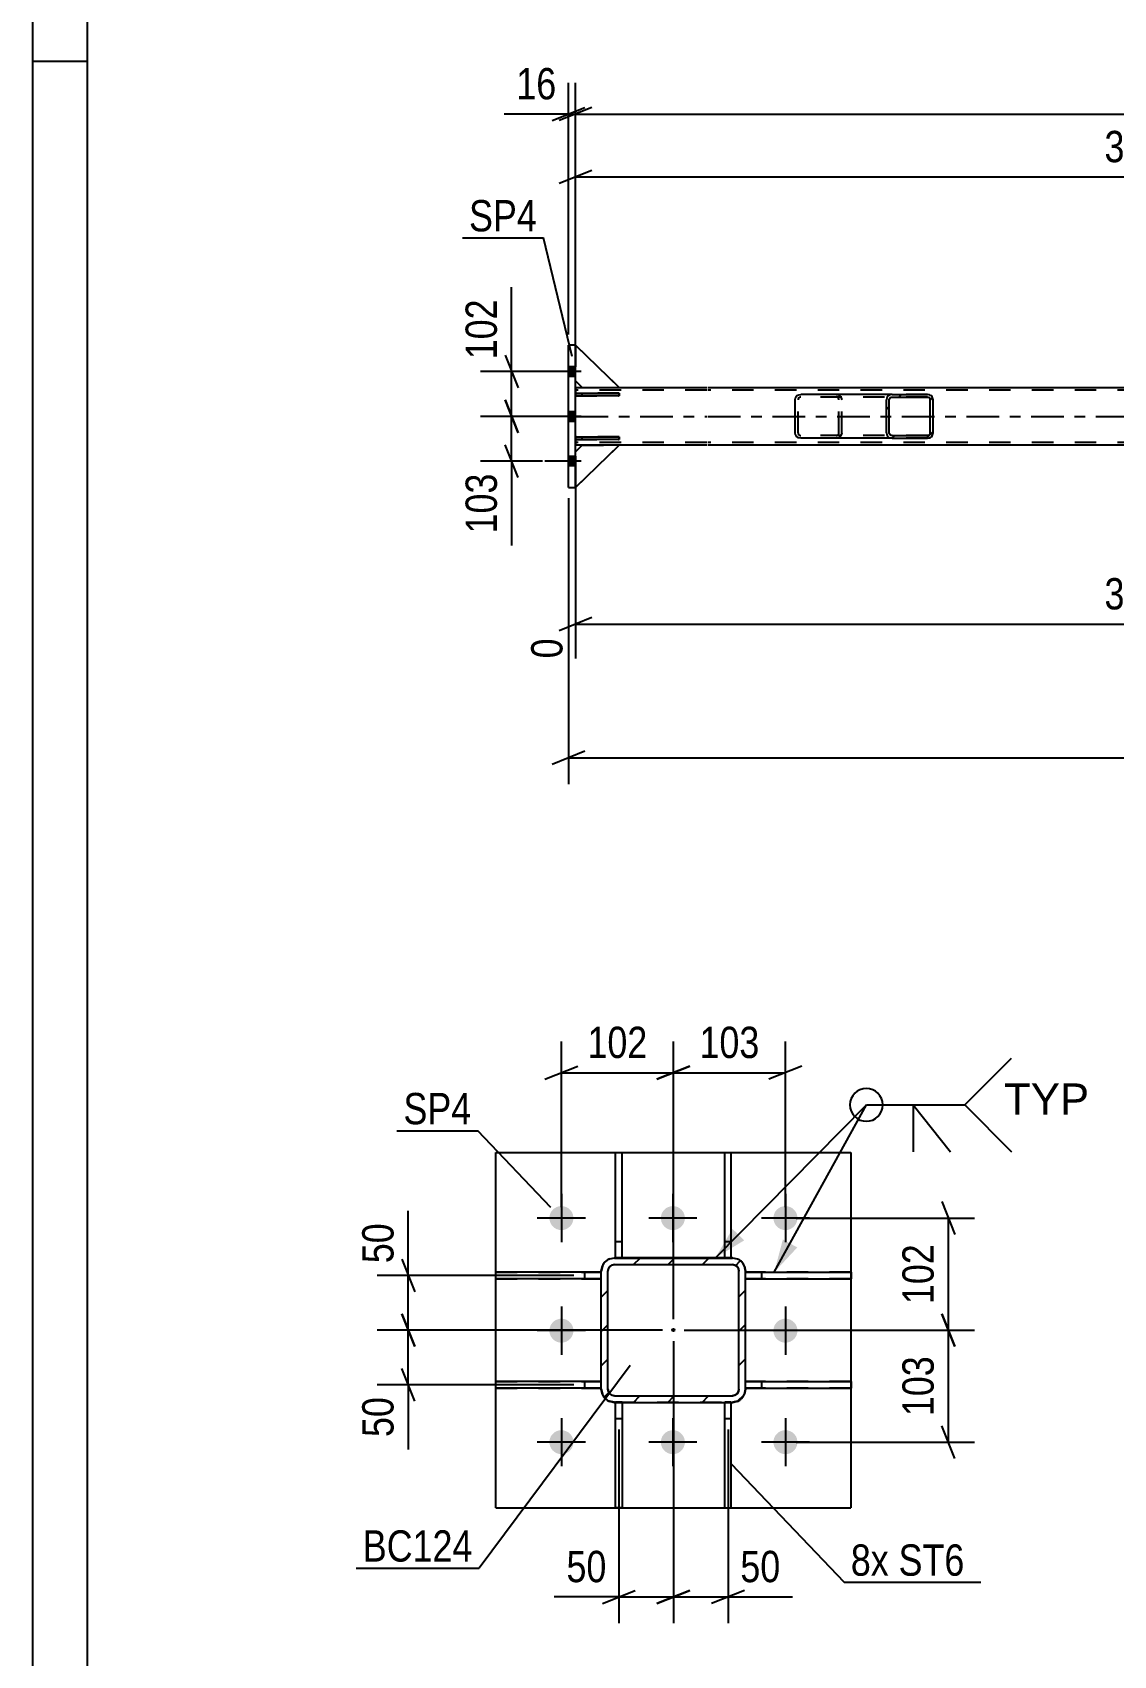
# Model space of a CAD drawing. Header units: millimetres. Extents: x 0 to 841, y 0 to 594.
# Drawn here: x 0 to 98.9, y 152.2 to 300.7 of the extents above; entities that cross this region are included whole.
import ezdxf

# ---------------------------------------------------------------- set-up
doc = ezdxf.new("R2010")
doc.units = ezdxf.units.MM
doc.linetypes.add('DXK_LINE_DOT2', pattern=[3.9198, 1.9599, -1.9599])
doc.linetypes.add('DXK_LINE_DOT3', pattern=[5.9187, 2.979, -0.9799, 0.9799, -0.9799])
doc.styles.add('Arial', font='arial.ttf', dxfattribs={"height": 0.2})
doc.styles.add('Arial Narrow', font='ARIALN.TTF', dxfattribs={"height": 0.2})

# ---------------------------------------------------------------- blocks, each defined once
blk = doc.blocks.new('Unknown-232924665-1133')
at = {"color": 5, "linetype": 'Continuous'}
for p, q in [((0, 594), (0, 0)), ((5, 589), (5, 5)), ((5, 298), (0, 298))]:
    blk.add_line(p, q, dxfattribs=at)
blk = doc.blocks.new('Part-232924665-3629 - 3479')
at = {"color": 2, "linetype": 'Continuous'}
for p, q in [((49.7, 262.3), (50.3, 262.9)), ((49.7, 259.04), (53.7, 262.9))]:
    blk.add_line(p, q, dxfattribs=at)
at = {"color": 7, "linetype": 'DXK_LINE_DOT2'}
for p, q in [((50.3, 262.9), (53.7, 262.9)), ((49.7, 259.04), (49.7, 262.3)), ((49.7, 262.3), (49.7, 262.3)), ((49.7, 259.04), (49.7, 259.04))]:
    blk.add_line(p, q, dxfattribs=at)
blk = doc.blocks.new('Part-232924665-3660 - 3479')
at = {"color": 2, "linetype": 'Continuous'}
for p, q in [((49.7, 263.42), (49.7, 263.66)), ((49.7, 263.66), (53.7, 263.66)), ((53.7, 263.42), (49.7, 263.42)), ((53.7, 263.66), (53.7, 263.42))]:
    blk.add_line(p, q, dxfattribs=at)
at = {"color": 7, "linetype": 'DXK_LINE_DOT2'}
for p, q in [((49.7, 263.66), (49.7, 263.66)), ((49.7, 263.42), (49.7, 263.42)), ((50.3, 263.42), (50.3, 263.66))]:
    blk.add_line(p, q, dxfattribs=at)
blk = doc.blocks.new('Bolt-232924665-3497 - 3479')
at = {"linetype": 'Continuous'}
for points in [[(49.7, 269.2), (49.7, 270.08), (49.06, 270.08), (49.06, 269.2)], [(49.7, 269.2), (49.7, 270.08), (49.06, 270.08), (49.06, 269.2)], [(49.7, 269.2), (49.7, 270.08), (49.06, 270.08), (49.06, 269.2)], [(49.7, 265.08), (49.7, 265.96), (49.06, 265.96), (49.06, 265.08)], [(49.7, 265.08), (49.7, 265.96), (49.06, 265.96), (49.06, 265.08)], [(49.7, 261), (49.7, 261.88), (49.06, 261.88), (49.06, 261)], [(49.7, 261), (49.7, 261.88), (49.06, 261.88), (49.06, 261)], [(49.7, 261), (49.7, 261.88), (49.06, 261.88), (49.06, 261)]]:
    blk.add_hatch(color=1, dxfattribs=at).paths.add_polyline_path(points)
at = {"color": 1, "linetype": 'Continuous'}
for p, q in [((50.22, 269.64), (46.9, 269.64)), ((50.22, 269.64), (46.9, 269.64)), ((50.22, 269.64), (46.9, 269.64)), ((49.7, 270.08), (49.06, 270.08)), ((49.7, 270.08), (49.06, 270.08)), ((49.7, 270.08), (49.06, 270.08)), ((49.7, 269.2), (49.06, 269.2)), ((49.7, 269.2), (49.06, 269.2)), ((49.7, 269.2), (49.06, 269.2)), ((49.7, 265.96), (49.06, 265.96)), ((49.7, 265.96), (49.06, 265.96)), ((50.22, 265.52), (46.9, 265.52)), ((50.22, 265.52), (46.9, 265.52)), ((49.7, 265.08), (49.06, 265.08)), ((49.7, 265.08), (49.06, 265.08)), ((50.22, 261.44), (46.9, 261.44)), ((50.22, 261.44), (46.9, 261.44)), ((50.22, 261.44), (46.9, 261.44)), ((49.7, 261.88), (49.06, 261.88)), ((49.7, 261.88), (49.06, 261.88)), ((49.7, 261.88), (49.06, 261.88)), ((49.7, 261), (49.06, 261)), ((49.7, 261), (49.06, 261)), ((49.7, 261), (49.06, 261))]:
    blk.add_line(p, q, dxfattribs=at)
blk = doc.blocks.new('Part-232924665-3573 - 3479')
at = {"color": 2, "linetype": 'Continuous'}
for p, q in [((49.7, 268.18), (61.7, 268.18)), ((61.8, 268.18), (153.01, 268.18)), ((61.7, 262.9), (49.7, 262.9)), ((578.69, 262.9), (61.8, 262.9))]:
    blk.add_line(p, q, dxfattribs=at)
at = {"color": 7, "linetype": 'DXK_LINE_DOT2'}
for p, q in [((49.7, 268.18), (49.7, 268.18)), ((49.7, 268.18), (49.7, 268.18)), ((49.7, 268.14), (49.7, 268.18)), ((49.7, 268.18), (49.7, 268.14)), ((49.7, 268.04), (49.7, 268.14)), ((49.7, 268.14), (49.7, 268.04)), ((49.7, 267.88), (49.7, 268.04)), ((49.7, 268.04), (49.7, 267.88)), ((61.7, 267.94), (49.7, 267.94)), ((49.7, 267.94), (49.7, 267.92)), ((49.7, 267.92), (49.7, 267.94)), ((49.7, 267.92), (49.7, 267.87)), ((49.7, 267.87), (49.7, 267.92)), ((49.7, 267.7), (49.7, 267.88)), ((49.7, 267.88), (49.7, 267.7)), ((49.7, 267.87), (49.7, 267.79)), ((49.7, 267.79), (49.7, 267.87)), ((49.7, 263.29), (49.7, 267.79)), ((49.7, 263.29), (49.7, 267.79)), ((49.7, 263.38), (49.7, 267.7)), ((49.7, 263.38), (49.7, 267.7)), ((724.51, 267.94), (61.8, 267.94)), ((49.7, 263.38), (49.7, 263.2)), ((49.7, 263.2), (49.7, 263.38)), ((49.7, 263.29), (49.7, 263.21)), ((49.7, 263.21), (49.7, 263.29)), ((49.7, 263.21), (49.7, 263.16)), ((49.7, 263.16), (49.7, 263.21)), ((49.7, 263.2), (49.7, 263.04)), ((49.7, 263.04), (49.7, 263.2)), ((49.7, 263.16), (49.7, 263.14)), ((49.7, 263.14), (49.7, 263.16)), ((61.7, 263.14), (49.7, 263.14)), ((49.7, 263.04), (49.7, 262.94)), ((49.7, 262.94), (49.7, 263.04)), ((49.7, 262.94), (49.7, 262.9)), ((49.7, 262.9), (49.7, 262.94)), ((49.7, 262.9), (49.7, 262.9)), ((49.7, 262.9), (49.7, 262.9)), ((49.7, 262.9), (49.7, 262.9)), ((724.51, 263.14), (61.8, 263.14))]:
    blk.add_line(p, q, dxfattribs=at)
at = {"color": 7, "linetype": 'DXK_LINE_DOT3'}
for p, q in [((49.7, 265.54), (61.7, 265.54)), ((61.8, 265.54), (724.17, 265.54))]:
    blk.add_line(p, q, dxfattribs=at)
blk = doc.blocks.new('Part-232924665-3635 - 3479')
at = {"color": 2, "linetype": 'Continuous'}
for p, q in [((49.7, 272.04), (53.7, 268.18)), ((49.7, 268.78), (50.3, 268.18))]:
    blk.add_line(p, q, dxfattribs=at)
at = {"color": 7, "linetype": 'DXK_LINE_DOT2'}
for p, q in [((49.7, 272.04), (49.7, 268.78)), ((49.7, 272.04), (49.7, 272.04)), ((49.7, 272.04), (49.7, 272.04)), ((49.7, 268.78), (49.7, 268.78)), ((49.7, 268.78), (49.7, 268.78)), ((50.3, 268.18), (53.7, 268.18))]:
    blk.add_line(p, q, dxfattribs=at)
blk = doc.blocks.new('Part-232924665-3626 - 3479')
at = {"color": 7, "linetype": 'DXK_LINE_DOT2'}
for p, q in [((49.7, 262.3), (50.3, 262.9)), ((53.7, 262.9), (49.7, 259.04)), ((50.3, 262.9), (53.7, 262.9)), ((49.7, 259.04), (49.7, 262.3))]:
    blk.add_line(p, q, dxfattribs=at)
blk = doc.blocks.new('Part-232924665-3632 - 3479')
at = {"color": 7, "linetype": 'DXK_LINE_DOT2'}
for p, q in [((49.7, 272.04), (49.7, 268.78)), ((53.7, 268.18), (49.7, 272.04)), ((49.7, 268.78), (50.3, 268.18)), ((50.3, 268.18), (53.7, 268.18))]:
    blk.add_line(p, q, dxfattribs=at)
blk = doc.blocks.new('Part-232924665-3663 - 3479')
at = {"color": 2, "linetype": 'Continuous'}
for p, q in [((49.7, 267.42), (49.7, 267.66)), ((49.7, 267.66), (53.7, 267.66)), ((53.7, 267.42), (49.7, 267.42)), ((53.7, 267.66), (53.7, 267.42))]:
    blk.add_line(p, q, dxfattribs=at)
at = {"color": 7, "linetype": 'DXK_LINE_DOT2'}
for p, q in [((49.7, 267.66), (49.7, 267.66)), ((49.7, 267.42), (49.7, 267.42)), ((50.3, 267.42), (50.3, 267.66))]:
    blk.add_line(p, q, dxfattribs=at)
blk = doc.blocks.new('Part-232924665-3666 - 3479')
at = {"color": 7, "linetype": 'DXK_LINE_DOT2'}
for p, q in [((53.7, 263.66), (49.7, 263.66)), ((49.7, 263.66), (49.7, 263.42)), ((49.7, 263.42), (53.7, 263.42)), ((50.3, 263.42), (50.3, 263.66)), ((53.7, 263.42), (53.7, 263.66))]:
    blk.add_line(p, q, dxfattribs=at)
blk = doc.blocks.new('Part-232924665-3667 - 3479')
at = {"color": 7, "linetype": 'DXK_LINE_DOT2'}
for p, q in [((53.7, 267.66), (49.7, 267.66)), ((49.7, 267.66), (49.7, 267.42)), ((49.7, 267.42), (53.7, 267.42)), ((50.3, 267.42), (50.3, 267.66)), ((53.7, 267.42), (53.7, 267.66))]:
    blk.add_line(p, q, dxfattribs=at)
blk = doc.blocks.new('Part-232924665-3694 - 3479')
at = {"linetype": 'Continuous'}
h = blk.add_hatch(dxfattribs=at)
h.set_pattern_fill('', scale=0.7, style=0, pattern_type=0)
h.set_pattern_definition([(45, (82.3707, 267.2436), (-1.57154, 1.57154), [])])
h.paths.add_polyline_path([(82.41, 267.06), (82.37, 267.24), (82.26, 267.4), (82.09, 267.5), (81.9, 267.54), (78.66, 267.54), (78.47, 267.5), (78.3, 267.4), (78.19, 267.24), (78.15, 267.06), (78.15, 264.02), (78.19, 263.84), (78.3, 263.68), (78.47, 263.58), (78.66, 263.54), (81.9, 263.54), (82.09, 263.58), (82.26, 263.68), (82.37, 263.84), (82.41, 264.02)])
h.paths.add_polyline_path([(82.13, 263.93), (82.08, 263.85), (82, 263.8), (81.9, 263.78), (78.66, 263.78), (78.57, 263.8), (78.48, 263.85), (78.43, 263.93), (78.41, 264.02), (78.41, 267.06), (78.43, 267.15), (78.48, 267.23), (78.57, 267.28), (78.66, 267.3), (81.9, 267.3), (82, 267.28), (82.08, 267.23), (82.13, 267.15), (82.15, 267.06), (82.15, 264.02)])
at = {"color": 2, "linetype": 'Continuous'}
for p, q in [((70.12, 267.5), (70.31, 267.54)), ((78.66, 267.54), (70.31, 267.54)), ((78.66, 267.54), (78.47, 267.5)), ((78.48, 267.23), (78.57, 267.28)), ((78.57, 267.28), (78.66, 267.3)), ((78.66, 267.54), (81.9, 267.54)), ((78.66, 267.3), (81.9, 267.3)), ((82.09, 267.5), (81.9, 267.54)), ((81.9, 267.3), (82, 267.28)), ((82, 267.28), (82.08, 267.23)), ((69.8, 267.06), (69.84, 267.24)), ((69.8, 264.02), (69.8, 267.06)), ((78.19, 267.24), (78.15, 267.06)), ((78.15, 264.02), (78.15, 267.06)), ((78.41, 267.06), (78.43, 267.15)), ((78.41, 264.02), (78.41, 267.06)), ((78.43, 267.15), (78.48, 267.23)), ((82.08, 267.23), (82.13, 267.15)), ((82.13, 267.15), (82.15, 267.06)), ((82.15, 264.02), (82.15, 267.06)), ((82.41, 267.06), (82.37, 267.24)), ((82.41, 264.02), (82.41, 267.06)), ((69.84, 263.84), (69.8, 264.02)), ((70.31, 263.54), (70.12, 263.58)), ((78.66, 263.54), (70.31, 263.54)), ((78.15, 264.02), (78.19, 263.84)), ((78.43, 263.93), (78.41, 264.02)), ((78.48, 263.85), (78.43, 263.93)), ((78.47, 263.58), (78.66, 263.54)), ((78.57, 263.8), (78.48, 263.85)), ((78.66, 263.78), (78.57, 263.8)), ((78.66, 263.78), (81.9, 263.78)), ((78.66, 263.54), (81.9, 263.54)), ((82, 263.8), (81.9, 263.78)), ((81.9, 263.54), (82.09, 263.58)), ((82.08, 263.85), (82, 263.8)), ((82.13, 263.93), (82.08, 263.85)), ((82.15, 264.02), (82.13, 263.93)), ((82.37, 263.84), (82.41, 264.02))]:
    blk.add_line(p, q, dxfattribs=at)
at = {"color": 7, "linetype": 'DXK_LINE_DOT2'}
for p, q in [((70.22, 267.28), (70.13, 267.23)), ((70.31, 267.3), (70.22, 267.28)), ((81.9, 267.3), (70.31, 267.3)), ((73.55, 267.54), (73.74, 267.5)), ((73.65, 267.28), (73.55, 267.3)), ((73.73, 267.23), (73.65, 267.28)), ((81.9, 267.54), (78.66, 267.54)), ((70.08, 267.15), (70.06, 267.06)), ((70.06, 264.02), (70.06, 267.06)), ((70.13, 267.23), (70.08, 267.15)), ((73.79, 267.15), (73.73, 267.23)), ((73.8, 267.06), (73.79, 267.15)), ((73.8, 264.02), (73.8, 267.06)), ((74.02, 267.24), (74.06, 267.06)), ((74.06, 264.02), (74.06, 267.06)), ((70.06, 264.02), (70.08, 263.93)), ((70.08, 263.93), (70.13, 263.85)), ((70.13, 263.85), (70.22, 263.8)), ((70.22, 263.8), (70.31, 263.78)), ((81.9, 263.78), (70.31, 263.78)), ((73.55, 263.78), (73.65, 263.8)), ((73.74, 263.58), (73.55, 263.54)), ((73.65, 263.8), (73.73, 263.85)), ((73.73, 263.85), (73.79, 263.93)), ((73.79, 263.93), (73.8, 264.02)), ((74.06, 264.02), (74.02, 263.84)), ((81.9, 263.54), (78.66, 263.54))]:
    blk.add_line(p, q, dxfattribs=at)
at = {"color": 2, "linetype": 'Continuous'}
for centre, start, end in [((70.29, 267.04), 110.7583, 155.68), ((78.64, 267.04), 110.7583, 155.68), ((81.92, 267.04), 24.32, 69.2417), ((70.29, 264.04), 204.32, 249.2417), ((78.64, 264.04), 204.32, 249.2417), ((81.92, 264.04), 290.7583, 335.68)]:
    blk.add_arc(centre, 0.496, start, end, dxfattribs=at)
at = {"color": 7, "linetype": 'DXK_LINE_DOT2'}
for centre, start, end in [((73.57, 267.04), 24.32, 69.2417), ((73.57, 264.04), 290.7583, 335.68)]:
    blk.add_arc(centre, 0.496, start, end, dxfattribs=at)
blk = doc.blocks.new('Part-232924665-3701 - 3479')
at = {"color": 2, "linetype": 'Continuous'}
for p, q in [((49.06, 259.04), (49.06, 272.04)), ((49.06, 259.04), (49.06, 272.04)), ((49.06, 272.04), (49.06, 272.04)), ((49.06, 272.04), (49.06, 272.04)), ((49.7, 272.04), (49.06, 272.04)), ((49.7, 259.04), (49.7, 272.04)), ((49.06, 259.04), (49.7, 259.04))]:
    blk.add_line(p, q, dxfattribs=at)
at = {"color": 7, "linetype": 'DXK_LINE_DOT2'}
blk.add_line((49.7, 259.04), (49.7, 272.04), dxfattribs=at)
blk = doc.blocks.new('Part-232924665-4932 - 4838')
at = {"color": 7, "linetype": 'DXK_LINE_DOT2'}
for p, q in [((63.35, 175.35), (63.95, 175.35)), ((63.95, 175.35), (63.35, 175.35)), ((63.35, 175.35), (63.35, 175.34)), ((63.35, 175.34), (63.35, 175.35)), ((63.95, 175.34), (63.95, 175.35)), ((63.95, 175.35), (63.95, 175.34)), ((63.35, 173.85), (63.95, 173.85))]:
    blk.add_line(p, q, dxfattribs=at)
at = {"color": 2, "linetype": 'Continuous'}
for p, q in [((63.35, 165.7), (63.35, 175.34)), ((63.95, 165.7), (63.95, 175.34)), ((63.35, 165.7), (63.95, 165.7))]:
    blk.add_line(p, q, dxfattribs=at)
blk = doc.blocks.new('Part-232924665-4856 - 4838')
at = {"color": 2, "linetype": 'Continuous'}
for p, q in [((65.25, 187.25), (74.91, 187.25)), ((74.91, 187.25), (74.91, 186.65)), ((65.25, 186.65), (74.91, 186.65))]:
    blk.add_line(p, q, dxfattribs=at)
at = {"color": 7, "linetype": 'DXK_LINE_DOT2'}
for p, q in [((74.91, 187.25), (65.25, 187.25)), ((65.25, 187.25), (65.25, 187.25)), ((65.25, 186.65), (65.25, 187.25)), ((66.75, 186.65), (66.75, 187.25)), ((74.91, 186.65), (65.25, 186.65))]:
    blk.add_line(p, q, dxfattribs=at)
blk = doc.blocks.new('Part-232924665-4937 - 4838')
at = {"color": 2, "linetype": 'Continuous'}
for p, q in [((42.4, 176.65), (42.4, 177.25)), ((52.05, 177.25), (42.4, 177.25)), ((52.05, 176.65), (42.4, 176.65))]:
    blk.add_line(p, q, dxfattribs=at)
at = {"color": 7, "linetype": 'DXK_LINE_DOT2'}
for p, q in [((42.4, 177.25), (52.05, 177.25)), ((50.55, 176.65), (50.55, 177.25)), ((52.05, 176.65), (52.05, 177.25)), ((42.4, 176.65), (52.05, 176.65)), ((52.05, 176.65), (52.05, 176.65))]:
    blk.add_line(p, q, dxfattribs=at)
blk = doc.blocks.new('Part-232924665-4865 - 4838')
at = {"color": 2, "linetype": 'Continuous'}
for p, q in [((53.35, 188.55), (53.35, 198.2)), ((53.35, 198.2), (53.95, 198.2)), ((53.95, 188.55), (53.95, 198.2)), ((53.35, 188.55), (53.35, 188.55)), ((53.35, 188.55), (53.95, 188.55)), ((53.95, 188.55), (53.95, 188.55))]:
    blk.add_line(p, q, dxfattribs=at)
at = {"color": 7, "linetype": 'DXK_LINE_DOT2'}
for p, q in [((53.35, 190.05), (53.95, 190.05)), ((53.95, 188.55), (53.35, 188.55))]:
    blk.add_line(p, q, dxfattribs=at)
blk = doc.blocks.new('Part-232924665-4902 - 4838')
at = {"color": 2, "linetype": 'Continuous'}
for p, q in [((63.35, 198.2), (63.95, 198.2)), ((63.35, 188.55), (63.35, 198.2)), ((63.95, 188.55), (63.95, 198.2))]:
    blk.add_line(p, q, dxfattribs=at)
at = {"color": 7, "linetype": 'DXK_LINE_DOT2'}
for p, q in [((63.35, 190.05), (63.95, 190.05)), ((63.35, 188.55), (63.35, 188.55)), ((63.95, 188.55), (63.35, 188.55)), ((63.95, 188.55), (63.35, 188.55)), ((63.95, 188.55), (63.95, 188.55))]:
    blk.add_line(p, q, dxfattribs=at)
blk = doc.blocks.new('Part-232924665-4907 - 4838')
at = {"color": 2, "linetype": 'Continuous'}
for p, q in [((53.35, 165.7), (53.35, 175.35)), ((53.95, 175.35), (53.95, 165.7)), ((53.95, 165.7), (53.35, 165.7))]:
    blk.add_line(p, q, dxfattribs=at)
at = {"color": 7, "linetype": 'DXK_LINE_DOT2'}
for p, q in [((53.35, 175.35), (53.95, 175.35)), ((53.95, 175.35), (53.35, 175.35)), ((53.35, 173.85), (53.95, 173.85))]:
    blk.add_line(p, q, dxfattribs=at)
blk = doc.blocks.new('Part-232924665-4912 - 4838')
at = {"linetype": 'Continuous'}
h = blk.add_hatch(dxfattribs=at)
h.set_pattern_fill('', scale=0.7, style=0, pattern_type=0)
h.set_pattern_definition([(45, (64.5133, 175.4362), (-1.57154, 1.57154), [])])
h.paths.add_polyline_path([(64.05, 175.34), (64.51, 175.44), (64.9, 175.7), (65.16, 176.09), (65.25, 176.54), (65.25, 187.34), (65.16, 187.8), (64.9, 188.19), (64.51, 188.45), (64.05, 188.54), (53.25, 188.54), (52.79, 188.45), (52.41, 188.19), (52.15, 187.8), (52.05, 187.34), (52.05, 176.54), (52.15, 176.09), (52.41, 175.7), (52.79, 175.44), (53.25, 175.34)])
h.paths.add_polyline_path([(53.25, 175.94), (53.02, 175.99), (52.83, 176.12), (52.7, 176.32), (52.65, 176.54), (52.65, 187.34), (52.7, 187.57), (52.83, 187.77), (53.02, 187.9), (53.25, 187.94), (64.05, 187.94), (64.28, 187.9), (64.48, 187.77), (64.61, 187.57), (64.65, 187.34), (64.65, 176.54), (64.61, 176.32), (64.48, 176.12), (64.28, 175.99), (64.05, 175.94)])
blk.add_hatch(color=30, dxfattribs=at).paths.add_polyline_path([(58.65, 181.85, -1), (58.65, 182.05, -1)])
at = {"color": 7, "linetype": 'DXK_LINE_DOT2'}
for p, q in [((52.05, 187.35), (52.15, 187.81)), ((52.05, 176.54), (52.05, 187.35)), ((52.41, 188.19), (52.41, 188.2)), ((52.7, 187.58), (52.65, 187.35)), ((52.65, 187.34), (52.65, 187.35)), ((52.65, 176.55), (52.65, 187.35)), ((52.83, 187.77), (52.7, 187.58)), ((53.02, 187.9), (52.83, 187.77)), ((53.25, 187.95), (53.02, 187.9)), ((53.25, 187.94), (53.25, 187.95)), ((53.25, 187.95), (64.05, 187.95)), ((53.35, 188.55), (53.95, 188.55)), ((63.95, 188.55), (63.35, 188.55)), ((64.05, 187.94), (64.05, 187.95)), ((64.28, 187.9), (64.05, 187.95)), ((64.48, 187.77), (64.28, 187.9)), ((64.61, 187.58), (64.48, 187.77)), ((64.65, 187.35), (64.61, 187.58)), ((64.65, 187.34), (64.65, 187.35)), ((64.65, 176.55), (64.65, 187.35)), ((64.9, 188.19), (64.9, 188.2)), ((65.16, 187.81), (65.25, 187.35)), ((65.25, 176.54), (65.25, 187.35)), ((52.15, 176.09), (52.05, 176.55)), ((52.65, 176.54), (52.65, 176.55)), ((52.65, 176.55), (52.7, 176.32)), ((53.25, 175.35), (52.79, 175.44)), ((52.83, 176.12), (52.83, 176.12)), ((53.25, 175.35), (64.05, 175.35)), ((53.25, 175.34), (53.25, 175.35)), ((64.51, 175.44), (64.05, 175.35)), ((64.05, 175.34), (64.05, 175.35)), ((64.48, 176.12), (64.48, 176.12)), ((64.61, 176.32), (64.65, 176.55)), ((64.65, 176.54), (64.65, 176.55)), ((65.25, 176.55), (65.16, 176.09))]:
    blk.add_line(p, q, dxfattribs=at)
at = {"color": 2, "linetype": 'Continuous'}
for p, q in [((52.15, 187.8), (52.05, 187.34)), ((52.05, 176.54), (52.05, 187.34)), ((52.65, 187.34), (52.7, 187.57)), ((52.65, 176.54), (52.65, 187.34)), ((52.7, 187.57), (52.83, 187.77)), ((52.79, 188.46), (53.25, 188.55)), ((53.25, 188.54), (52.79, 188.45)), ((52.83, 187.77), (53.02, 187.9)), ((53.02, 187.9), (53.25, 187.94)), ((53.25, 188.55), (53.35, 188.55)), ((53.25, 188.54), (53.25, 188.55)), ((53.25, 188.54), (64.05, 188.54)), ((53.25, 187.94), (64.05, 187.94)), ((63.35, 188.55), (53.95, 188.55)), ((64.05, 188.55), (63.95, 188.55)), ((64.05, 188.54), (64.05, 188.55)), ((64.05, 188.55), (64.51, 188.46)), ((64.51, 188.45), (64.05, 188.54)), ((64.05, 187.94), (64.28, 187.9)), ((64.28, 187.9), (64.48, 187.77)), ((64.48, 187.77), (64.61, 187.57)), ((64.61, 187.57), (64.65, 187.34)), ((64.65, 176.54), (64.65, 187.34)), ((65.25, 187.34), (65.16, 187.8)), ((65.25, 176.54), (65.25, 187.34)), ((52.05, 176.54), (52.15, 176.09)), ((52.7, 176.32), (52.65, 176.54)), ((52.7, 176.32), (52.83, 176.12)), ((52.83, 176.12), (52.7, 176.32)), ((52.79, 175.44), (53.25, 175.34)), ((52.83, 176.12), (53.02, 175.99)), ((53.02, 175.99), (52.83, 176.12)), ((53.02, 175.99), (53.25, 175.95)), ((53.25, 175.94), (53.02, 175.99)), ((53.25, 175.94), (53.25, 175.95)), ((53.25, 175.95), (64.05, 175.95)), ((53.25, 175.94), (64.05, 175.94)), ((53.25, 175.34), (64.05, 175.34)), ((64.05, 175.95), (64.28, 175.99)), ((64.28, 175.99), (64.05, 175.94)), ((64.05, 175.94), (64.05, 175.95)), ((64.05, 175.34), (64.51, 175.44)), ((64.28, 175.99), (64.48, 176.12)), ((64.48, 176.12), (64.28, 175.99)), ((64.48, 176.12), (64.61, 176.32)), ((64.61, 176.32), (64.48, 176.12)), ((64.65, 176.54), (64.61, 176.32)), ((65.16, 176.09), (65.25, 176.54))]:
    blk.add_line(p, q, dxfattribs=at)
at = {"color": 7, "linetype": 'DXK_LINE_DOT3'}
blk.add_line((58.65, 181.95), (58.65, 181.94), dxfattribs=at)
at = {"color": 30, "linetype": 'DXK_LINE_DOT3'}
blk.add_line((58.65, 181.95), (58.65, 181.94), dxfattribs=at)
at = {"color": 30, "linetype": 'Continuous'}
blk.add_circle((58.65, 181.95), 0.1, dxfattribs=at)
at = {"color": 2, "linetype": 'Continuous'}
for centre, start, end in [((53.25, 187.34), 112.5, 157.5), ((53.25, 187.35), 135.2395, 157.5), ((53.25, 187.35), 112.5, 135), ((64.05, 187.35), 45, 67.5), ((64.05, 187.34), 22.5, 67.5), ((64.05, 187.35), 22.5, 44.7605), ((53.25, 176.54), 202.5, 247.5), ((64.05, 176.54), 292.5, 337.5)]:
    blk.add_arc(centre, 1.2, start, end, dxfattribs=at)
at = {"color": 7, "linetype": 'DXK_LINE_DOT2'}
for centre, start, end in [((53.25, 187.35), 134.9999, 135.2394), ((64.05, 187.35), 44.7605, 45), ((53.25, 176.55), 202.5, 247.5), ((64.05, 176.55), 292.5, 337.5)]:
    blk.add_arc(centre, 1.2, start, end, dxfattribs=at)
blk = doc.blocks.new('Part-232924665-4942 - 4838')
at = {"color": 2, "linetype": 'Continuous'}
for p, q in [((42.4, 186.65), (42.4, 187.25)), ((52.05, 187.25), (42.4, 187.25)), ((52.05, 186.65), (42.4, 186.65))]:
    blk.add_line(p, q, dxfattribs=at)
at = {"color": 7, "linetype": 'DXK_LINE_DOT2'}
for p, q in [((42.4, 187.25), (52.05, 187.25)), ((50.55, 186.65), (50.55, 187.25)), ((52.05, 186.65), (52.05, 187.25)), ((42.4, 186.65), (52.05, 186.65)), ((52.05, 186.65), (52.05, 186.65))]:
    blk.add_line(p, q, dxfattribs=at)
blk = doc.blocks.new('Part-232924665-4947 - 4838')
at = {"color": 2, "linetype": 'Continuous'}
for p, q in [((65.25, 177.25), (74.91, 177.25)), ((74.91, 177.25), (74.91, 176.65)), ((65.25, 176.65), (74.91, 176.65))]:
    blk.add_line(p, q, dxfattribs=at)
at = {"color": 7, "linetype": 'DXK_LINE_DOT2'}
for p, q in [((74.91, 177.25), (65.25, 177.25)), ((65.25, 177.25), (65.25, 177.25)), ((65.25, 176.65), (65.25, 177.25)), ((66.75, 176.65), (66.75, 177.25)), ((74.91, 176.65), (65.25, 176.65))]:
    blk.add_line(p, q, dxfattribs=at)
blk = doc.blocks.new('Bolt-232924665-4979 - 4838')
at = {"linetype": 'Continuous'}
for points in [[(48.4, 193.3), (48.63, 193.27), (48.85, 193.2), (49.05, 193.09), (49.22, 192.93), (49.36, 192.75), (49.45, 192.54), (49.5, 192.31), (49.5, 192.08), (49.45, 191.86), (49.36, 191.65), (49.22, 191.46), (49.05, 191.31), (48.85, 191.19), (48.63, 191.12), (48.4, 191.1), (48.18, 191.12), (47.96, 191.19), (47.76, 191.31), (47.59, 191.46), (47.45, 191.65), (47.36, 191.86), (47.31, 192.08), (47.31, 192.31), (47.36, 192.54), (47.45, 192.75), (47.59, 192.93), (47.76, 193.09), (47.96, 193.2), (48.18, 193.27)], [(58.6, 193.3), (58.83, 193.27), (59.05, 193.2), (59.25, 193.09), (59.42, 192.93), (59.56, 192.75), (59.65, 192.54), (59.7, 192.31), (59.7, 192.08), (59.65, 191.86), (59.56, 191.65), (59.42, 191.46), (59.25, 191.31), (59.05, 191.19), (58.83, 191.12), (58.6, 191.1), (58.38, 191.12), (58.16, 191.19), (57.96, 191.31), (57.79, 191.46), (57.65, 191.65), (57.56, 191.86), (57.51, 192.08), (57.51, 192.31), (57.56, 192.54), (57.65, 192.75), (57.79, 192.93), (57.96, 193.09), (58.16, 193.2), (58.38, 193.27)], [(68.9, 193.3), (69.13, 193.27), (69.35, 193.2), (69.55, 193.09), (69.72, 192.93), (69.86, 192.75), (69.95, 192.54), (70, 192.31), (70, 192.08), (69.95, 191.86), (69.86, 191.65), (69.72, 191.46), (69.55, 191.31), (69.35, 191.19), (69.13, 191.12), (68.9, 191.1), (68.68, 191.12), (68.46, 191.19), (68.26, 191.31), (68.09, 191.46), (67.95, 191.65), (67.86, 191.86), (67.81, 192.08), (67.81, 192.31), (67.86, 192.54), (67.95, 192.75), (68.09, 192.93), (68.26, 193.09), (68.46, 193.2), (68.68, 193.27)], [(48.4, 183), (48.63, 182.97), (48.85, 182.9), (49.05, 182.79), (49.22, 182.63), (49.36, 182.45), (49.45, 182.24), (49.5, 182.01), (49.5, 181.78), (49.45, 181.56), (49.36, 181.35), (49.22, 181.16), (49.05, 181.01), (48.85, 180.89), (48.63, 180.82), (48.4, 180.8), (48.18, 180.82), (47.96, 180.89), (47.76, 181.01), (47.59, 181.16), (47.45, 181.35), (47.36, 181.56), (47.31, 181.78), (47.31, 182.01), (47.36, 182.24), (47.45, 182.45), (47.59, 182.63), (47.76, 182.79), (47.96, 182.9), (48.18, 182.97)], [(68.9, 183), (69.13, 182.97), (69.35, 182.9), (69.55, 182.79), (69.72, 182.63), (69.86, 182.45), (69.95, 182.24), (70, 182.01), (70, 181.78), (69.95, 181.56), (69.86, 181.35), (69.72, 181.16), (69.55, 181.01), (69.35, 180.89), (69.13, 180.82), (68.9, 180.8), (68.68, 180.82), (68.46, 180.89), (68.26, 181.01), (68.09, 181.16), (67.95, 181.35), (67.86, 181.56), (67.81, 181.78), (67.81, 182.01), (67.86, 182.24), (67.95, 182.45), (68.09, 182.63), (68.26, 182.79), (68.46, 182.9), (68.68, 182.97)], [(48.4, 172.8), (48.63, 172.77), (48.85, 172.7), (49.05, 172.59), (49.22, 172.43), (49.36, 172.25), (49.45, 172.04), (49.5, 171.81), (49.5, 171.58), (49.45, 171.36), (49.36, 171.15), (49.22, 170.96), (49.05, 170.81), (48.85, 170.69), (48.63, 170.62), (48.4, 170.6), (48.18, 170.62), (47.96, 170.69), (47.76, 170.81), (47.59, 170.96), (47.45, 171.15), (47.36, 171.36), (47.31, 171.58), (47.31, 171.81), (47.36, 172.04), (47.45, 172.25), (47.59, 172.43), (47.76, 172.59), (47.96, 172.7), (48.18, 172.77)], [(58.6, 172.8), (58.83, 172.77), (59.05, 172.7), (59.25, 172.59), (59.42, 172.43), (59.56, 172.25), (59.65, 172.04), (59.7, 171.81), (59.7, 171.58), (59.65, 171.36), (59.56, 171.15), (59.42, 170.96), (59.25, 170.81), (59.05, 170.69), (58.83, 170.62), (58.6, 170.6), (58.38, 170.62), (58.16, 170.69), (57.96, 170.81), (57.79, 170.96), (57.65, 171.15), (57.56, 171.36), (57.51, 171.58), (57.51, 171.81), (57.56, 172.04), (57.65, 172.25), (57.79, 172.43), (57.96, 172.59), (58.16, 172.7), (58.38, 172.77)], [(68.9, 172.8), (69.13, 172.77), (69.35, 172.7), (69.55, 172.59), (69.72, 172.43), (69.86, 172.25), (69.95, 172.04), (70, 171.81), (70, 171.58), (69.95, 171.36), (69.86, 171.15), (69.72, 170.96), (69.55, 170.81), (69.35, 170.69), (69.13, 170.62), (68.9, 170.6), (68.68, 170.62), (68.46, 170.69), (68.26, 170.81), (68.09, 170.96), (67.95, 171.15), (67.86, 171.36), (67.81, 171.58), (67.81, 171.81), (67.86, 172.04), (67.95, 172.25), (68.09, 172.43), (68.26, 172.59), (68.46, 172.7), (68.68, 172.77)]]:
    blk.add_hatch(color=1, dxfattribs=at).paths.add_polyline_path(points)
at = {"color": 1, "linetype": 'Continuous'}
for p, q in [((48.4, 194.4), (48.4, 190)), ((58.6, 194.4), (58.6, 190)), ((68.9, 194.4), (68.9, 190)), ((50.6, 192.2), (46.2, 192.2)), ((60.8, 192.2), (56.4, 192.2)), ((71.1, 192.2), (66.7, 192.2)), ((48.4, 184.1), (48.4, 179.7)), ((68.9, 184.1), (68.9, 179.7)), ((50.6, 181.9), (46.2, 181.9)), ((71.1, 181.9), (66.7, 181.9)), ((48.4, 173.9), (48.4, 169.5)), ((58.6, 173.9), (58.6, 169.5)), ((68.9, 173.9), (68.9, 169.5)), ((50.6, 171.7), (46.2, 171.7)), ((60.8, 171.7), (56.4, 171.7)), ((71.1, 171.7), (66.7, 171.7))]:
    blk.add_line(p, q, dxfattribs=at)
blk = doc.blocks.new('Part-232924665-4986 - 4838')
at = {"color": 2, "linetype": 'Continuous'}
for p, q in [((42.4, 198.2), (42.4, 198.2)), ((42.4, 165.7), (42.4, 198.2)), ((42.4, 198.2), (74.9, 198.2)), ((74.9, 198.2), (74.9, 198.2)), ((74.9, 198.2), (74.9, 165.7)), ((42.4, 165.7), (74.9, 165.7)), ((42.4, 165.7), (42.4, 165.7)), ((74.9, 165.7), (74.9, 165.7))]:
    blk.add_line(p, q, dxfattribs=at)
at = {"color": 7, "linetype": 'DXK_LINE_DOT2'}
for p, q in [((42.4, 198.2), (42.4, 198.2)), ((42.4, 198.2), (74.9, 198.2)), ((42.4, 165.7), (74.9, 165.7))]:
    blk.add_line(p, q, dxfattribs=at)
blk = doc.blocks.new('StraightDimension-232924665-29076 - 3479')
at = {"color": 7, "linetype": 'Continuous'}
for p, q in [((49.7, 261.9), (49.7, 243.4)), ((153.81, 261.5), (153.81, 237.92)), ((51.2, 247.13), (48.2, 245.93)), ((49.7, 246.53), (153.81, 246.53)), ((152.31, 245.93), (155.31, 247.13))]:
    blk.add_line(p, q, dxfattribs=at)
at = {"color": 0}
blk.add_wipeout([(106.01, 247.28), (106.01, 251.48), (97.5, 251.48), (97.5, 247.28)], dxfattribs=at)
at = {"color": 3, "style": 'Arial Narrow'}
blk.add_text('3785', height=2.863, dxfattribs=at).set_placement((98.1, 247.88))
at = {"color": 0, "linetype": 'Continuous'}
for points in [[(49.1, 245.83), (44.9, 245.83), (44.9, 242.8), (49.1, 242.8)], [(153.21, 245.83), (149.01, 245.83), (149.01, 237.32), (153.21, 237.32)]]:
    blk.add_wipeout(points, dxfattribs=at)
at = {"color": 3, "linetype": 'Continuous', "style": 'Arial Narrow'}
for s, height, p in [('0', 2.86, (48.5, 243.4)), ('3785', 2.863, (152.61, 237.92))]:
    blk.add_text(s, height=height, rotation=90.0002, dxfattribs=at).set_placement(p)
blk = doc.blocks.new('StraightDimension-232924665-17320 - 3479')
at = {"color": 7, "linetype": 'Continuous'}
for p, q in [((49.06, 258.04), (49.06, 231.9)), ((50.56, 234.9), (47.56, 233.7)), ((49.06, 234.3), (725.81, 234.3))]:
    blk.add_line(p, q, dxfattribs=at)
blk = doc.blocks.new('StraightDimension-232924665-28907 - 3479')
at = {"color": 7, "linetype": 'Continuous'}
for p, q in [((43.85, 269.64), (43.85, 277.37)), ((43.85, 269.64), (43.85, 277.37)), ((43.25, 271.14), (44.45, 268.14)), ((47.14, 269.64), (41, 269.64)), ((43.85, 265.54), (43.85, 269.64)), ((44.45, 264.04), (43.25, 267.04)), ((47.14, 265.54), (41, 265.54))]:
    blk.add_line(p, q, dxfattribs=at)
at = {"color": 0}
blk.add_wipeout([(43.1, 276.85), (38.9, 276.85), (38.9, 270.16), (43.1, 270.16)], dxfattribs=at)
at = {"color": 3, "style": 'Arial Narrow'}
blk.add_text('102', height=2.863, rotation=90.0002, dxfattribs=at).set_placement((42.5, 270.76))
blk = doc.blocks.new('StraightDimension-232924665-28908 - 3479')
at = {"color": 7, "linetype": 'Continuous'}
for p, q in [((43.25, 267.04), (44.45, 264.04)), ((47.14, 265.54), (41, 265.54)), ((43.85, 261.44), (43.85, 265.54)), ((44.45, 259.94), (43.25, 262.94)), ((46.66, 261.44), (41, 261.44)), ((43.85, 261.44), (43.85, 253.71)), ((43.85, 261.44), (43.85, 253.71))]:
    blk.add_line(p, q, dxfattribs=at)
at = {"color": 0}
blk.add_wipeout([(43.1, 260.91), (38.9, 260.91), (38.9, 254.23), (43.1, 254.23)], dxfattribs=at)
at = {"color": 3, "style": 'Arial Narrow'}
blk.add_text('103', height=2.863, rotation=90.0002, dxfattribs=at).set_placement((42.5, 254.83))
blk = doc.blocks.new('StraightDimension-232924665-29145 - 3479')
at = {"color": 7, "linetype": 'Continuous'}
for p, q in [((49.7, 269.18), (49.7, 290.29)), ((153.81, 269.58), (153.81, 290.29)), ((51.2, 288.04), (48.2, 286.84)), ((49.7, 287.44), (153.81, 287.44)), ((152.31, 286.84), (155.31, 288.04))]:
    blk.add_line(p, q, dxfattribs=at)
at = {"color": 0}
blk.add_wipeout([(106.01, 288.19), (106.01, 292.39), (97.5, 292.39), (97.5, 288.19)], dxfattribs=at)
at = {"color": 3, "style": 'Arial Narrow'}
blk.add_text('3785', height=2.863, dxfattribs=at).set_placement((98.1, 288.79))
blk = doc.blocks.new('StraightDimension-232924665-29228 - 3479')
at = {"color": 7, "linetype": 'Continuous'}
for p, q in [((49.7, 273.04), (49.7, 296.04)), ((51.2, 293.79), (48.2, 292.59)), ((49.7, 293.19), (725.18, 293.19))]:
    blk.add_line(p, q, dxfattribs=at)
blk = doc.blocks.new('StraightDimension-232924665-29229 - 3479')
at = {"color": 7, "linetype": 'Continuous'}
for p, q in [((49.06, 273.04), (49.06, 296.04)), ((49.7, 273.04), (49.7, 296.04)), ((49.06, 293.19), (43.16, 293.19)), ((49.06, 293.19), (43.16, 293.19)), ((47.56, 292.59), (50.56, 293.79)), ((51.2, 293.79), (48.2, 292.59)), ((49.06, 293.19), (49.7, 293.19))]:
    blk.add_line(p, q, dxfattribs=at)
at = {"color": 0}
blk.add_wipeout([(48.54, 293.94), (48.54, 298.14), (43.68, 298.14), (43.68, 293.94)], dxfattribs=at)
at = {"color": 3, "style": 'Arial Narrow'}
blk.add_text('16', height=2.863, dxfattribs=at).set_placement((44.28, 294.54))
blk = doc.blocks.new('StraightDimension-232924665-29301 - 4838')
at = {"color": 7, "linetype": 'Continuous'}
for p, q in [((58.65, 182.95), (58.65, 208.34)), ((68.9, 193.2), (68.9, 208.34)), ((57.15, 204.89), (60.15, 206.09)), ((58.65, 205.49), (68.9, 205.49)), ((70.4, 206.09), (67.4, 204.89))]:
    blk.add_line(p, q, dxfattribs=at)
at = {"color": 0}
blk.add_wipeout([(67.12, 206.24), (67.12, 210.44), (60.44, 210.44), (60.44, 206.24)], dxfattribs=at)
at = {"color": 3, "style": 'Arial Narrow'}
blk.add_text('103', height=2.863, dxfattribs=at).set_placement((61.04, 206.84))
blk = doc.blocks.new('StraightDimension-232924665-29341 - 4838')
at = {"color": 7, "linetype": 'Continuous'}
for p, q in [((58.65, 180.95), (58.65, 155.14)), ((63.65, 172.85), (63.65, 155.14)), ((57.15, 156.94), (60.15, 158.14)), ((58.65, 157.54), (63.65, 157.54)), ((65.15, 158.14), (62.15, 156.94)), ((63.65, 157.54), (69.56, 157.54)), ((63.65, 157.54), (69.56, 157.54))]:
    blk.add_line(p, q, dxfattribs=at)
at = {"color": 0}
blk.add_wipeout([(69.04, 158.29), (69.04, 162.49), (64.18, 162.49), (64.18, 158.29)], dxfattribs=at)
at = {"color": 3, "style": 'Arial Narrow'}
blk.add_text('50', height=2.863, dxfattribs=at).set_placement((64.78, 158.89))
blk = doc.blocks.new('StraightDimension-232924665-29353 - 4838')
at = {"color": 7, "linetype": 'Continuous'}
for p, q in [((83.22, 193.7), (84.42, 190.7)), ((69.9, 192.2), (86.22, 192.2)), ((83.82, 181.95), (83.82, 192.2)), ((84.42, 180.45), (83.22, 183.45)), ((59.65, 181.95), (86.22, 181.95))]:
    blk.add_line(p, q, dxfattribs=at)
at = {"color": 0}
blk.add_wipeout([(83.07, 190.41), (78.87, 190.41), (78.87, 183.73), (83.07, 183.73)], dxfattribs=at)
at = {"color": 3, "style": 'Arial Narrow'}
blk.add_text('102', height=2.863, rotation=90.0002, dxfattribs=at).set_placement((82.47, 184.33))
blk = doc.blocks.new('StraightDimension-232924665-29289 - 4838')
at = {"color": 7, "linetype": 'Continuous'}
for p, q in [((34.39, 186.95), (34.39, 192.85)), ((34.39, 186.95), (34.39, 192.85)), ((33.79, 188.45), (34.99, 185.45)), ((49.55, 186.95), (31.54, 186.95)), ((34.39, 181.95), (34.39, 186.95)), ((34.99, 180.45), (33.79, 183.45)), ((57.65, 181.95), (31.54, 181.95))]:
    blk.add_line(p, q, dxfattribs=at)
at = {"color": 0}
blk.add_wipeout([(33.64, 192.33), (29.44, 192.33), (29.44, 187.47), (33.64, 187.47)], dxfattribs=at)
at = {"color": 3, "style": 'Arial Narrow'}
blk.add_text('50', height=2.863, rotation=90.0002, dxfattribs=at).set_placement((33.04, 188.07))
blk = doc.blocks.new('StraightDimension-232924665-29354 - 4838')
at = {"color": 7, "linetype": 'Continuous'}
for p, q in [((83.22, 183.45), (84.42, 180.45)), ((59.65, 181.95), (86.22, 181.95)), ((83.82, 171.7), (83.82, 181.95)), ((84.42, 170.2), (83.22, 173.2)), ((69.9, 171.7), (86.22, 171.7))]:
    blk.add_line(p, q, dxfattribs=at)
at = {"color": 0}
blk.add_wipeout([(83.07, 180.16), (78.87, 180.16), (78.87, 173.48), (83.07, 173.48)], dxfattribs=at)
at = {"color": 3, "style": 'Arial Narrow'}
blk.add_text('103', height=2.863, rotation=90.0002, dxfattribs=at).set_placement((82.47, 174.08))
blk = doc.blocks.new('StraightDimension-232924665-29290 - 4838')
at = {"color": 7, "linetype": 'Continuous'}
for p, q in [((33.79, 183.45), (34.99, 180.45)), ((57.65, 181.95), (31.54, 181.95)), ((34.39, 176.95), (34.39, 181.95)), ((34.99, 175.45), (33.79, 178.45)), ((49.55, 176.95), (31.54, 176.95)), ((34.39, 176.95), (34.39, 171.04)), ((34.39, 176.95), (34.39, 171.04))]:
    blk.add_line(p, q, dxfattribs=at)
at = {"color": 0}
blk.add_wipeout([(33.64, 176.42), (29.44, 176.42), (29.44, 171.57), (33.64, 171.57)], dxfattribs=at)
at = {"color": 3, "style": 'Arial Narrow'}
blk.add_text('50', height=2.863, rotation=90.0002, dxfattribs=at).set_placement((33.04, 172.17))
blk = doc.blocks.new('StraightDimension-232924665-29302 - 4838')
at = {"color": 7, "linetype": 'Continuous'}
for p, q in [((48.4, 193.2), (48.4, 208.34)), ((58.65, 182.95), (58.65, 208.34)), ((46.9, 204.89), (49.9, 206.09)), ((48.4, 205.49), (58.65, 205.49)), ((60.15, 206.09), (57.15, 204.89))]:
    blk.add_line(p, q, dxfattribs=at)
at = {"color": 0}
blk.add_wipeout([(56.87, 206.24), (56.87, 210.44), (50.19, 210.44), (50.19, 206.24)], dxfattribs=at)
at = {"color": 3, "style": 'Arial Narrow'}
blk.add_text('102', height=2.863, dxfattribs=at).set_placement((50.79, 206.84))
blk = doc.blocks.new('StraightDimension-232924665-29342 - 4838')
at = {"color": 7, "linetype": 'Continuous'}
for p, q in [((58.65, 180.95), (58.65, 155.14)), ((53.65, 172.85), (53.65, 155.14)), ((53.65, 157.54), (47.75, 157.54)), ((53.65, 157.54), (47.75, 157.54)), ((52.15, 156.94), (55.15, 158.14)), ((53.65, 157.54), (58.65, 157.54)), ((60.15, 158.14), (57.15, 156.94))]:
    blk.add_line(p, q, dxfattribs=at)
at = {"color": 0}
blk.add_wipeout([(53.13, 158.29), (53.13, 162.49), (48.27, 162.49), (48.27, 158.29)], dxfattribs=at)
at = {"color": 3, "style": 'Arial Narrow'}
blk.add_text('50', height=2.863, dxfattribs=at).set_placement((48.87, 158.89))
blk = doc.blocks.new('Mark-232924665-3697 - 3479')
at = {"color": 0}
blk.add_wipeout([(46.16, 282.46), (46.16, 285.46), (39.95, 285.46), (39.95, 282.46)], dxfattribs=at)
blk.add_wipeout([(46.16, 282.46), (46.16, 285.46), (39.95, 285.46), (39.95, 282.46)], dxfattribs=at)
at = {"color": 30, "linetype": 'Continuous'}
for p in [(39.35, 281.86), (49.4, 271.02)]:
    blk.add_line(p, (46.76, 281.86), dxfattribs=at)
at = {"color": 3, "style": 'Arial Narrow'}
blk.add_text('SP4', height=2.863, dxfattribs=at).set_placement((39.95, 282.46))
blk = doc.blocks.new('Mark-232924665-4908 - 4838')
at = {"color": 0}
blk.add_wipeout([(40.28, 160.77), (40.28, 163.77), (30.23, 163.77), (30.23, 160.77)], dxfattribs=at)
blk.add_wipeout([(40.28, 160.77), (40.28, 163.77), (30.23, 163.77), (30.23, 160.77)], dxfattribs=at)
at = {"color": 30, "linetype": 'Continuous'}
for p in [(54.7, 178.7), (29.63, 160.17)]:
    blk.add_line(p, (40.88, 160.17), dxfattribs=at)
at = {"color": 3, "style": 'Arial Narrow'}
blk.add_text('BC124', height=2.863, dxfattribs=at).set_placement((30.23, 160.77))
blk = doc.blocks.new('MarkSet-232924665-17458 - 4838')
at = {"color": 0}
for points in [[(78.36, 159.48), (78.36, 162.48), (74.89, 162.48), (74.89, 159.48)], [(85.29, 159.48), (85.29, 162.48), (79.26, 162.48), (79.26, 159.48)]]:
    blk.add_wipeout(points, dxfattribs=at)
for points in [[(78.36, 159.48), (78.36, 162.48), (74.89, 162.48), (74.89, 159.48)], [(85.29, 159.48), (85.29, 162.48), (79.26, 162.48), (79.26, 159.48)]]:
    blk.add_wipeout(points, dxfattribs=at)
at = {"color": 30, "linetype": 'Continuous'}
for p, q in [((63.95, 169.7), (74.29, 158.88)), ((74.29, 158.88), (86.79, 158.88))]:
    blk.add_line(p, q, dxfattribs=at)
at = {"color": 3, "style": 'Arial Narrow'}
for s, p in [('8x', (74.89, 159.48)), ('ST6', (79.26, 159.48))]:
    blk.add_text(s, height=2.863, dxfattribs=at).set_placement(p)
blk = doc.blocks.new('Mark-232924665-4982 - 4838')
at = {"color": 0}
blk.add_wipeout([(40.16, 200.78), (40.16, 203.78), (33.95, 203.78), (33.95, 200.78)], dxfattribs=at)
blk.add_wipeout([(40.16, 200.78), (40.16, 203.78), (33.95, 203.78), (33.95, 200.78)], dxfattribs=at)
at = {"color": 30, "linetype": 'Continuous'}
for p in [(33.35, 200.18), (47.43, 193.17)]:
    blk.add_line(p, (40.76, 200.18), dxfattribs=at)
at = {"color": 3, "style": 'Arial Narrow'}
blk.add_text('SP4', height=2.863, dxfattribs=at).set_placement((33.95, 200.78))
blk = doc.blocks.new('WeldMark-232924665-17510 - 4838')
at = {"linetype": 'Continuous'}
for points in [[(65.13, 190.16), (62.49, 188.55), (64.06, 191.21)], [(69.99, 189.51), (67.88, 187.25), (68.67, 190.24)]]:
    blk.add_hatch(color=30, dxfattribs=at).paths.add_polyline_path(points)
at = {"color": 30, "linetype": 'Continuous'}
for p, q in [((62.49, 188.55), (76.31, 202.55)), ((67.88, 187.25), (76.31, 202.55)), ((76.31, 202.55), (85.31, 202.55))]:
    blk.add_line(p, q, dxfattribs=at)
at = {"color": 3, "linetype": 'Continuous'}
for q in [(84.02, 198.27), (80.59, 198.27)]:
    blk.add_line((80.59, 202.55), q, dxfattribs=at)
for start, end in [(90, 270), (270, 90)]:
    blk.add_arc((76.31, 202.55), 1.5, start, end, dxfattribs=at)
at = {"color": 0, "linetype": 'Continuous'}
blk.add_wipeout([(96.68, 201.65), (96.68, 204.65), (88.91, 204.65), (88.91, 201.65)], dxfattribs=at)
blk.add_wipeout([(96.68, 201.65), (96.68, 204.65), (88.91, 204.65), (88.91, 201.65)], dxfattribs=at)
at = {"color": 3, "linetype": 'Continuous'}
for q in [(89.59, 206.84), (89.59, 198.27)]:
    blk.add_line((85.31, 202.55), q, dxfattribs=at)
at = {"color": 3, "linetype": 'Continuous', "style": 'Arial'}
blk.add_text('TYP', height=2.865, dxfattribs=at).set_placement((88.91, 201.65))

msp = doc.modelspace()

# ---------------------------------------------------------------- block references
for name in ['Unknown-232924665-1133', 'Part-232924665-3701 - 3479', 'Part-232924665-3635 - 3479', 'Part-232924665-3632 - 3479', 'Bolt-232924665-3497 - 3479', 'Part-232924665-3573 - 3479', 'Part-232924665-3663 - 3479', 'Part-232924665-3667 - 3479', 'Part-232924665-3694 - 3479', 'Part-232924665-3660 - 3479', 'Part-232924665-3666 - 3479', 'Part-232924665-3629 - 3479', 'Part-232924665-3626 - 3479', 'Part-232924665-4986 - 4838', 'Part-232924665-4865 - 4838', 'Part-232924665-4902 - 4838', 'Bolt-232924665-4979 - 4838', 'Part-232924665-4942 - 4838', 'Part-232924665-4912 - 4838', 'Part-232924665-4856 - 4838', 'Part-232924665-4937 - 4838', 'Part-232924665-4947 - 4838', 'Part-232924665-4907 - 4838', 'Part-232924665-4932 - 4838']:
    msp.add_blockref(name, (0, 0))

# ---------------------------------------------------------------- next in the draw order: block references
for name in ['StraightDimension-232924665-29145 - 3479', 'StraightDimension-232924665-28907 - 3479', 'StraightDimension-232924665-29076 - 3479', 'StraightDimension-232924665-29301 - 4838', 'StraightDimension-232924665-29341 - 4838']:
    msp.add_blockref(name, (0, 0))

# ---------------------------------------------------------------- next in the draw order: block references
for name in ['StraightDimension-232924665-29228 - 3479', 'StraightDimension-232924665-17320 - 3479', 'StraightDimension-232924665-29353 - 4838', 'StraightDimension-232924665-29289 - 4838']:
    msp.add_blockref(name, (0, 0))

# ---------------------------------------------------------------- next in the draw order: block references
for name in ['StraightDimension-232924665-29229 - 3479', 'StraightDimension-232924665-28908 - 3479', 'WeldMark-232924665-17510 - 4838', 'StraightDimension-232924665-29290 - 4838', 'StraightDimension-232924665-29354 - 4838']:
    msp.add_blockref(name, (0, 0))

# ---------------------------------------------------------------- next in the draw order: block references
for name in ['Mark-232924665-3697 - 3479', 'StraightDimension-232924665-29302 - 4838', 'StraightDimension-232924665-29342 - 4838', 'MarkSet-232924665-17458 - 4838']:
    msp.add_blockref(name, (0, 0))

# ---------------------------------------------------------------- next in the draw order: block references
for name in ['Mark-232924665-4982 - 4838', 'Mark-232924665-4908 - 4838']:
    msp.add_blockref(name, (0, 0))

doc.saveas('drawing.dxf')
